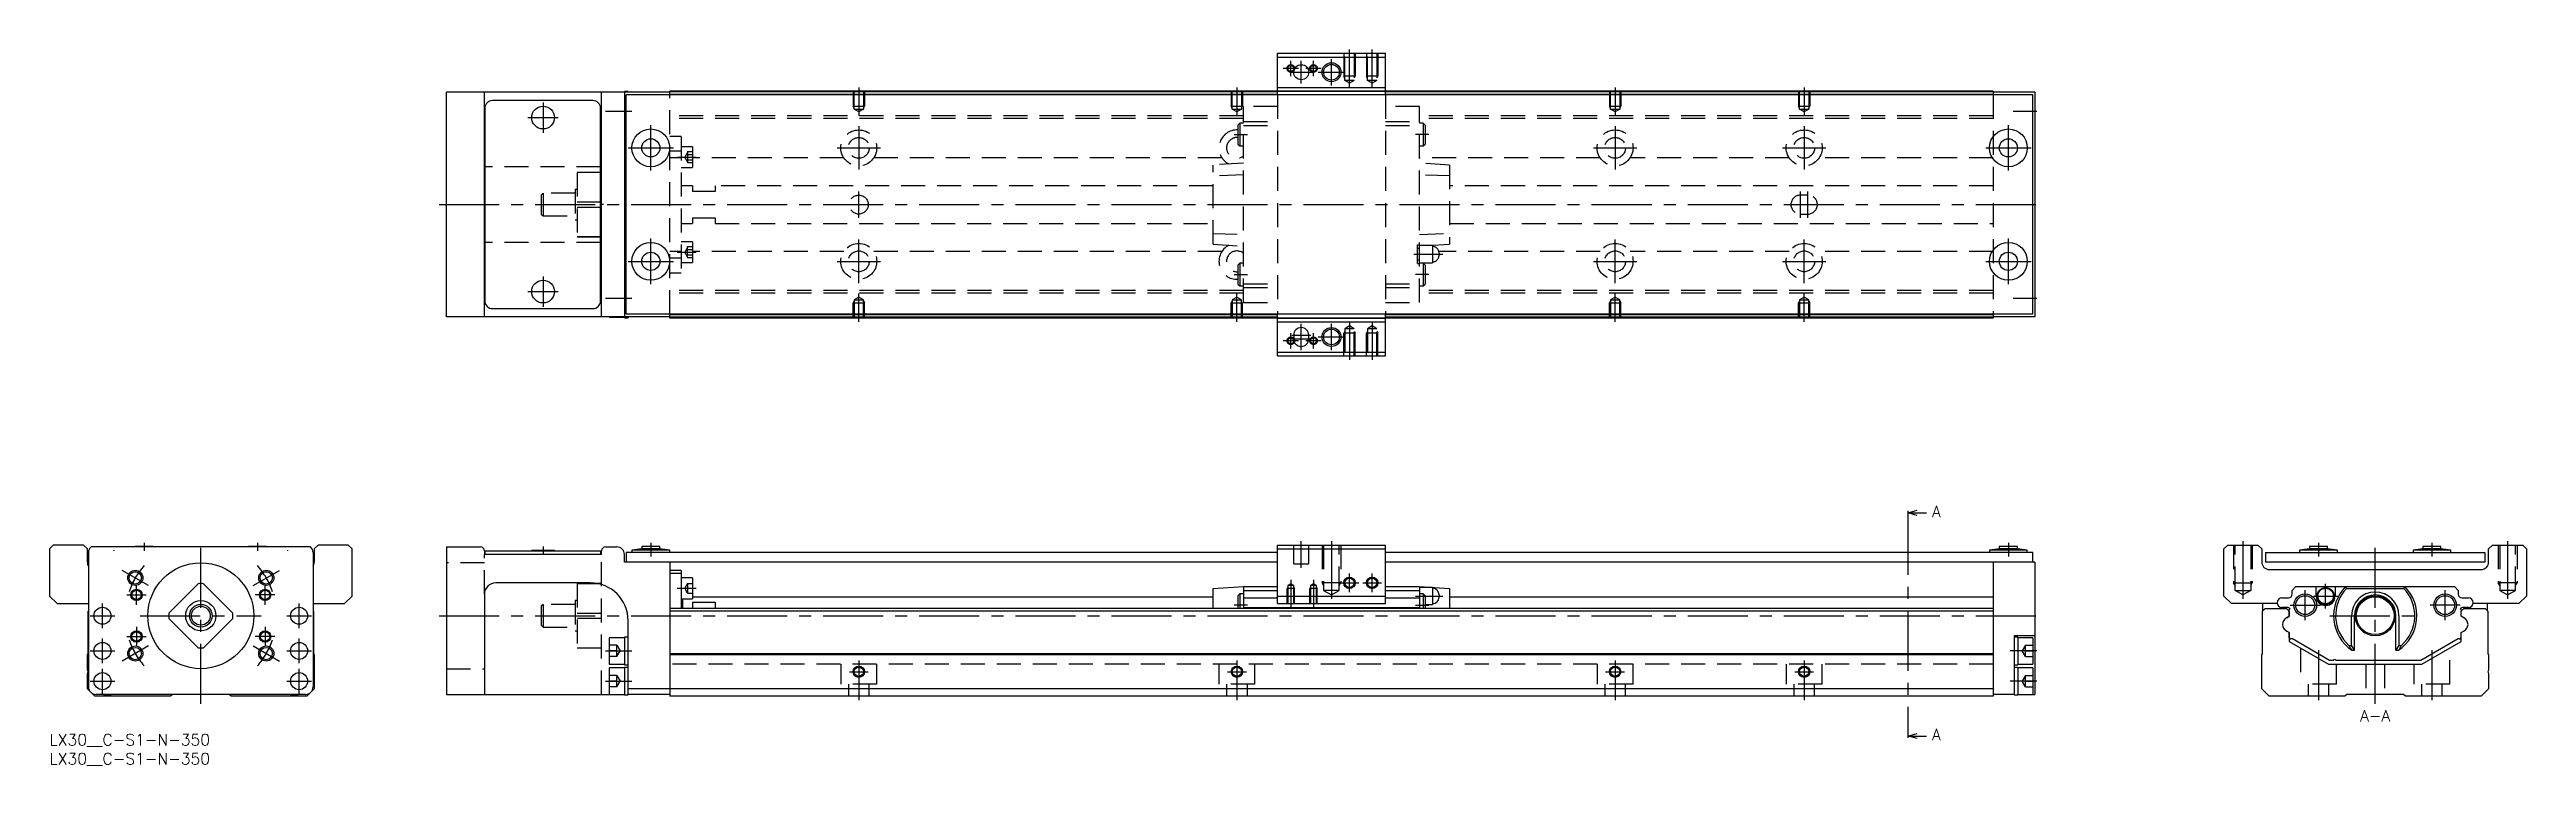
# Model space of a CAD drawing. Extents: x 0 to 655, y -8 to 181.
import ezdxf

# ---------------------------------------------------------------- set-up
doc = ezdxf.new("R2010")
doc.units = 0
doc.header["$LTSCALE"] = 0.5
doc.linetypes.add('CENTER', pattern=[50.8, 31.75, -6.35, 6.35, -6.35])
doc.linetypes.add('DASHED', pattern=[19.05, 12.7, -6.35])
for name, color, linetype in [('MSM_CENTER', 1, 'CENTER'), ('MSM_CONTINUOUS', 7, 'CONTINUOUS'), ('MSM_DASHED', 4, 'DASHED'), ('MSM_NARROW', 5, 'CONTINUOUS'), ('MSM_PART_NUMBER', 7, 'CONTINUOUS')]:
    doc.layers.add(name, color=color, linetype=linetype)
doc.styles.get("Standard").update_dxf_attribs({"font": 'txt.shx', "height": 3, "bigfont": 'bigfont.shx'})

# ---------------------------------------------------------------- blocks, each defined once
blk = doc.blocks.new('*U2')
at = {"layer": 'MSM_PART_NUMBER'}
blk.add_text('LX30__C-S1-N-350', height=3, dxfattribs=at).set_placement((0, -3))
blk = doc.blocks.new('*U3')
at = {"layer": 'MSM_PART_NUMBER'}
blk.add_text('LX30__C-S1-N-350', height=3, dxfattribs=at).set_placement((0, -8))

msp = doc.modelspace()

# ---------------------------------------------------------------- linework, layer by layer
at = {"layer": 'MSM_CENTER'}
for p, q in [((328.25, 174), (328.25, 178)), ((331, 172), (331, 178)), ((334.25, 174), (334.25, 178)), ((339, 171.5), (339, 178.5)), ((343.75, 171.09), (343.75, 181)), ((349.75, 171.09), (349.75, 181)), ((214, 171), (214, 163.49)), ((314, 171), (314, 163.49)), ((330.25, 176), (326.25, 176)), ((328, 175), (334, 175)), ((336.25, 176), (332.25, 176)), ((335.5, 175), (342.5, 175)), ((414, 171), (414, 163.49)), ((464, 171), (464, 163.49)), ((130.5, 167), (130.5, 159)), ((147, 164.7), (154, 164.7)), ((519.25, 164.7), (525.5, 164.7)), ((126.5, 163), (134.5, 163)), ((159, 149), (159, 161)), ((214, 160.75), (214, 149.25)), ((313.25, 158.5), (316.75, 158.5)), ((364.75, 158.5), (361.25, 158.5)), ((414, 160.75), (414, 149.25)), ((464, 160.75), (464, 149.25)), ((518, 149), (518, 161)), ((153, 155), (165, 155)), ((166, 152.55), (171, 152.55)), ((208.25, 155), (219.75, 155)), ((408.25, 155), (419.75, 155)), ((458.25, 155), (469.75, 155)), ((512, 155), (524, 155)), ((103, 140), (527, 140)), ((214, 136.5), (214, 143.5)), ((463, 136.5), (463, 143.5)), ((465, 136.5), (465, 143.5)), ((153, 125), (165, 125)), ((159, 119), (159, 131)), ((166, 127.44), (171, 127.44)), ((208.25, 125), (219.75, 125)), ((214, 119.25), (214, 130.75)), ((360.75, 126.9), (368.45, 126.9)), ((408.25, 125), (419.75, 125)), ((414, 119.25), (414, 130.75)), ((458.25, 125), (469.75, 125)), ((464, 119.25), (464, 130.75)), ((512, 125), (524, 125)), ((518, 119), (518, 131)), ((130.5, 121), (130.5, 113)), ((313.25, 121.5), (316.75, 121.5)), ((364.75, 121.5), (361.25, 121.5)), ((126.5, 117), (134.5, 117)), ((147, 115.3), (154, 115.3)), ((214, 109), (214, 116.51)), ((314, 109), (314, 116.51)), ((414, 109), (414, 116.51)), ((464, 109), (464, 116.51)), ((519.25, 115.3), (525.5, 115.3)), ((328.25, 102), (328.25, 106)), ((328.5, 105.5), (333.5, 105.5)), ((331, 101.5), (331, 108.5)), ((334.25, 102), (334.25, 106)), ((335.5, 105), (342.5, 105)), ((339, 101.5), (339, 108.5)), ((343.75, 108.91), (343.75, 99)), ((349.75, 108.91), (349.75, 99)), ((330.25, 104), (326.25, 104)), ((328.5, 104.5), (333.5, 104.5)), ((336.25, 104), (332.25, 104)), ((491.38, 58), (491.38, 0)), ((17, 48.6), (17, 48.49)), ((25, 50.6), (25, 48.5)), ((40, 8), (40, 51.5)), ((55, 50.6), (55, 48.5)), ((63, 48.49), (63, 48.6)), ((130.5, 49.6), (130.5, 47.49)), ((159, 50.6), (159, 47)), ((331, 44), (331, 51)), ((339, 51), (339, 35.81)), ((518, 50.6), (518, 47)), ((580, 51), (580, 35.81)), ((600, 50.6), (600, 47)), ((615, 8), (615, 51.5)), ((630, 50.6), (630, 47)), ((650, 51), (650, 35.81)), ((26.14, 39.3), (19.22, 43.3)), ((23, 34.22), (23, 39.37)), ((53.86, 39.3), (60.78, 43.3)), ((57, 34.22), (57, 39.37)), ((328.25, 40.76), (328.25, 33.5)), ((334.25, 40.76), (334.25, 33.5)), ((341.25, 40), (346.25, 40)), ((343.75, 37.5), (343.75, 42.5)), ((347.25, 40), (352.25, 40)), ((349.75, 37.5), (349.75, 42.5)), ((601.9, 33.25), (601.9, 39.75)), ((14, 28.05), (14, 34.55)), ((20.42, 36.8), (25.57, 36.8)), ((59.57, 36.8), (54.42, 36.8)), ((66, 28.05), (66, 34.55)), ((166, 38.55), (171, 38.55)), ((316.75, 34.1), (313.25, 34.1)), ((361.25, 36.5), (368.45, 36.5)), ((361.25, 34.1), (364.75, 34.1)), ((592.5, 34.1), (600.5, 34.1)), ((596.5, 30.1), (596.5, 38.1)), ((598.65, 36.5), (605.15, 36.5)), ((637.5, 34.1), (629.5, 34.1)), ((633.5, 30.1), (633.5, 38.1)), ((10.75, 31.3), (17.25, 31.3)), ((23, 28.38), (23, 23.23)), ((24, 31.3), (56, 31.3)), ((57, 28.38), (57, 23.23)), ((62.75, 31.3), (69.25, 31.3)), ((103, 31.3), (527, 31.3)), ((603, 31.3), (627, 31.3)), ((10.75, 22), (17.25, 22)), ((14, 18.75), (14, 25.25)), ((26.14, 23.3), (19.22, 19.3)), ((20.42, 25.8), (25.57, 25.8)), ((53.86, 23.3), (60.78, 19.3)), ((59.57, 25.8), (54.42, 25.8)), ((62.75, 22), (69.25, 22)), ((66, 18.75), (66, 25.25)), ((147, 22), (154, 22)), ((525.5, 22), (518.5, 22)), ((600, 22.18), (600, 9)), ((630, 22.18), (630, 9)), ((10.75, 14), (17.25, 14)), ((14, 10.75), (14, 17.25)), ((62.75, 14), (69.25, 14)), ((66, 10.75), (66, 17.25)), ((147, 14), (154, 14)), ((211.5, 16.5), (216.5, 16.5)), ((214, 19.5), (214, 9)), ((311.5, 16.5), (316.5, 16.5)), ((314, 19.5), (314, 9)), ((411.5, 16.5), (416.5, 16.5)), ((414, 19.5), (414, 9)), ((461.5, 16.5), (466.5, 16.5)), ((464, 19.5), (464, 9)), ((525.5, 14), (518.5, 14))]:
    msp.add_line(p, q, dxfattribs=at)
for start, end in [(138.53845, 161.46155), (18.53845, 41.46155), (198.53845, 221.46155), (318.53845, 341.46155)]:
    msp.add_arc((40, 31.3), 20, start, end, dxfattribs=at)
at = {"layer": 'MSM_CONTINUOUS'}
for p, q in [((324.75, 169), (324.75, 180)), ((324.75, 180), (353.25, 180)), ((324.75, 179), (353.25, 179)), ((353.25, 169), (353.25, 180)), ((324.75, 171), (353.25, 171)), ((105, 110.3), (105, 169.7)), ((164, 169.7), (105, 169.7)), ((115, 110.3), (115, 169.7)), ((115.1, 165.5), (115.1, 114.5)), ((143.7, 167.5), (117.1, 167.5)), ((145.7, 114.5), (145.7, 165.5)), ((146, 110.3), (146, 169.7)), ((148, 169.75), (148, 169.7)), ((152, 169.75), (148, 169.75)), ((153, 169.9), (152, 169.9)), ((152, 169.9), (152, 110.1)), ((152.5, 111), (152.5, 169)), ((152.5, 111), (152.5, 169)), ((524.5, 169), (152.5, 169)), ((153, 169.9), (153, 169.7)), ((164, 169), (164, 170)), ((514, 170), (164, 170)), ((324.75, 169.8), (164, 169.8)), ((324.75, 169.1), (164, 169.1)), ((324.75, 170), (353.25, 170)), ((514, 169.8), (353.25, 169.8)), ((514, 169.1), (353.25, 169.1)), ((514, 170), (514, 169)), ((525, 169.7), (514, 169.7)), ((524.5, 111), (524.5, 169)), ((525, 169.7), (525, 110.3)), ((115, 158.2), (115.1, 158.2)), ((145.7, 158.2), (146, 158.2)), ((115.1, 150), (115, 150)), ((146, 150), (145.7, 150)), ((146, 148.5), (145.7, 148.5)), ((146, 148.47), (145.7, 148.47)), ((145.7, 140.72), (146, 140.72)), ((145.7, 140.72), (146, 140.72)), ((146, 139.28), (145.7, 139.28)), ((146, 139.28), (145.7, 139.28)), ((146, 131.53), (145.7, 131.53)), ((146, 131.5), (145.7, 131.5)), ((115.1, 130), (115, 130)), ((146, 130), (145.7, 130)), ((115.1, 121.8), (115, 121.8)), ((146, 121.8), (145.7, 121.8)), ((117.1, 112.5), (143.7, 112.5)), ((164, 110.3), (105, 110.3)), ((148, 110.3), (148, 110.25)), ((148, 110.25), (152, 110.25)), ((152, 110.1), (153, 110.1)), ((524.5, 111), (152.5, 111)), ((153, 110.3), (153, 110.1)), ((164, 110), (164, 111)), ((324.75, 110.9), (164, 110.9)), ((324.75, 110.2), (164, 110.2)), ((514, 110), (164, 110)), ((324.75, 100), (324.75, 111)), ((324.75, 110), (353.25, 110)), ((324.75, 109), (353.25, 109)), ((329, 105.5), (329, 104.5)), ((333, 104.5), (333, 105.5)), ((353.25, 100), (353.25, 111)), ((514, 110.9), (353.25, 110.9)), ((514, 110.2), (353.25, 110.2)), ((514, 111), (514, 110)), ((525, 110.3), (514, 110.3)), ((324.75, 101), (353.25, 101)), ((324.75, 100), (353.25, 100)), ((491.38, 58.5), (493.87, 59.17)), ((491.38, 59), (491.38, 58)), ((493.87, 57.83), (491.38, 58.5)), ((491.38, 58.5), (496.38, 58.5)), ((1, 50), (0, 49)), ((0, 49), (0, 36.5)), ((9, 50), (1, 50)), ((10, 49), (9, 50)), ((10, 45.5), (10, 49)), ((10.3, 48), (10.3, 12.5)), ((69.02, 49.5), (10.98, 49.5)), ((22.6, 49.6), (22.6, 49.5)), ((27.4, 49.6), (22.6, 49.6)), ((27.4, 49.5), (27.4, 49.6)), ((52.6, 49.6), (52.6, 49.5)), ((57.4, 49.6), (52.6, 49.6)), ((57.4, 49.5), (57.4, 49.6)), ((69.7, 48), (69.7, 12.5)), ((71, 50), (70, 49)), ((70, 49), (70, 45.5)), ((79, 50), (71, 50)), ((80, 49), (79, 50)), ((80, 36.5), (80, 49)), ((105, 49.5), (105, 10.5)), ((105, 49.5), (114, 49.5)), ((115, 48.5), (115, 47.5)), ((146, 47.5), (115, 47.5)), ((115.1, 48.5), (115.1, 47.5)), ((115.1, 48.5), (145.7, 48.5)), ((127.5, 48.6), (133.5, 48.6)), ((127.5, 48.6), (127.5, 48.5)), ((133.5, 48.5), (133.5, 48.6)), ((145.7, 48.5), (145.7, 47.5)), ((146, 47.5), (146, 48.5)), ((147, 49.5), (150, 49.5)), ((152, 45.5), (152, 47.5)), ((152.5, 48), (152.5, 45.5)), ((324.75, 48), (152.5, 48)), ((156.6, 49), (154, 48.6)), ((154, 48.6), (154, 48)), ((164, 48.6), (154, 48.6)), ((156.6, 49.6), (156.6, 49)), ((161.4, 49.6), (156.6, 49.6)), ((161.4, 49), (156.6, 49)), ((161.4, 49), (161.4, 49.6)), ((164, 48.6), (161.4, 49)), ((164, 48), (164, 48.6)), ((324.75, 50), (353.25, 50)), ((324.75, 34.5), (324.75, 50)), ((324.75, 49), (353.25, 49)), ((353.25, 34.5), (353.25, 50)), ((524.5, 48), (353.25, 48)), ((515.6, 49), (513, 48.6)), ((513, 48.6), (513, 48)), ((523, 48.6), (513, 48.6)), ((515.6, 49.6), (515.6, 49)), ((520.4, 49.6), (515.6, 49.6)), ((520.4, 49), (515.6, 49)), ((520.4, 49), (520.4, 49.6)), ((523, 48.6), (520.4, 49)), ((523, 48), (523, 48.6)), ((524.5, 45.5), (524.5, 48)), ((575, 49), (576, 50)), ((575, 36.5), (575, 49)), ((576, 50), (584, 50)), ((584, 50), (585, 49)), ((585, 49), (585, 45.5)), ((586, 48), (644, 48)), ((586, 48), (586, 45.5)), ((597.6, 49), (595, 48.6)), ((605, 48.6), (595, 48.6)), ((595, 48.6), (595, 48)), ((602.4, 49.6), (597.6, 49.6)), ((597.6, 49.6), (597.6, 49)), ((602.4, 49), (597.6, 49)), ((602.4, 49), (602.4, 49.6)), ((605, 48.6), (602.4, 49)), ((605, 48), (605, 48.6)), ((627.6, 49), (625, 48.6)), ((635, 48.6), (625, 48.6)), ((625, 48.6), (625, 48)), ((632.4, 49.6), (627.6, 49.6)), ((627.6, 49.6), (627.6, 49)), ((632.4, 49), (627.6, 49)), ((632.4, 49), (632.4, 49.6)), ((635, 48.6), (632.4, 49)), ((635, 48), (635, 48.6)), ((644, 48), (644, 45.5)), ((645, 49), (646, 50)), ((645, 45.5), (645, 49)), ((646, 50), (654, 50)), ((654, 50), (655, 49)), ((655, 49), (655, 36.5)), ((39.28, 39.77), (31.53, 32.02)), ((48.47, 32.02), (40.72, 39.77)), ((143, 40), (118, 40)), ((324.75, 45.5), (152, 45.5)), ((164, 45.5), (164, 10)), ((167, 43.3), (164, 43.3)), ((167, 42.45), (164, 42.45)), ((167, 43.3), (167, 33.2)), ((170, 41.3), (167, 41.3)), ((170, 41.3), (170, 35.8)), ((525, 45.5), (353.25, 45.5)), ((514, 45.5), (514, 10)), ((525, 45.5), (525, 10.5)), ((644, 45.5), (586, 45.5)), ((587, 43.5), (643, 43.5)), ((0, 36.5), (2, 34.5)), ((2, 34.5), (10.3, 34.5)), ((69.7, 34.5), (78, 34.5)), ((78, 34.5), (80, 36.5)), ((115, 37), (115, 10.5)), ((514, 33.2), (164, 33.2)), ((167, 35.8), (170, 35.8)), ((167.5, 33.2), (167.5, 35.8)), ((170, 36.3), (307.75, 36.3)), ((170, 34.87), (176, 34.87)), ((170, 34.87), (170, 33.2)), ((176, 34.87), (176, 33.2)), ((307.75, 38.5), (315.75, 39)), ((307.75, 33.2), (307.75, 38.5)), ((314.75, 37.1), (314.25, 36.6)), ((314.25, 36.6), (314.25, 33.2)), ((315.75, 37.1), (314.75, 37.1)), ((314.75, 37.1), (314.75, 33.2)), ((315.75, 39), (324.75, 39)), ((315.75, 39), (315.75, 33.2)), ((315.75, 38), (324.75, 38)), ((315.75, 36), (324.75, 36)), ((315.75, 33.5), (362.25, 33.5)), ((324.75, 36.5), (353.25, 36.5)), ((324.75, 34.5), (353.25, 34.5)), ((353.25, 39), (362.25, 39)), ((353.25, 38), (362.25, 38)), ((353.25, 36), (362.25, 36)), ((362.25, 39), (370.25, 38.5)), ((362.25, 39), (362.25, 33.2)), ((365.7, 38.75), (362.25, 38.75)), ((363.25, 37.1), (362.25, 37.1)), ((363.75, 36.6), (363.25, 37.1)), ((363.25, 37.1), (363.25, 33.2)), ((363.75, 36.6), (363.75, 33.2)), ((363.75, 34.25), (365.7, 34.25)), ((365.7, 38.75), (365.7, 34.25)), ((367.45, 36.8), (367.45, 36.2)), ((370.25, 38.5), (370.25, 33.2)), ((370.25, 36.3), (514, 36.3)), ((577, 34.5), (575, 36.5)), ((589.13, 34.5), (577, 34.5)), ((585.2, 32.5), (585.9, 33.2)), ((585.3, 32.6), (585.3, 34.5)), ((585.9, 33.2), (591.55, 33.2)), ((590.35, 36), (592.05, 36)), ((591.75, 33.5), (590.35, 33.5)), ((591.55, 33.2), (592.25, 32.5)), ((593.05, 38), (594.05, 39)), ((593.05, 37), (593.05, 38)), ((594.05, 39), (635.95, 39)), ((599.4, 36.5), (599.4, 39)), ((604.4, 39), (604.4, 36.5)), ((607.14, 39), (607.4, 38.5)), ((607.4, 38.5), (622.6, 38.5)), ((622.6, 38.5), (622.86, 39)), ((635.95, 39), (636.95, 38)), ((636.95, 38), (636.95, 37)), ((637.75, 32.5), (638.45, 33.2)), ((637.95, 36), (639.65, 36)), ((639.65, 33.5), (638.25, 33.5)), ((638.45, 33.2), (644.1, 33.2)), ((653, 34.5), (640.87, 34.5)), ((644.1, 33.2), (644.8, 32.5)), ((644.7, 32.6), (644.7, 34.5)), ((655, 36.5), (653, 34.5)), ((10.2, 32.5), (10.3, 32.6)), ((10.2, 21.2), (10.2, 32.5)), ((31.53, 30.58), (39.28, 22.83)), ((40.72, 22.83), (48.47, 30.58)), ((69.7, 32.6), (69.8, 32.5)), ((69.8, 32.5), (69.8, 21.2)), ((153, 10.35), (153, 30)), ((514, 32.5), (164, 32.5)), ((585.2, 21.2), (585.2, 32.5)), ((592.25, 31.15), (591.5, 30.72)), ((592.25, 26.85), (591.5, 27.28)), ((591.6, 30.78), (592.25, 31.15)), ((591.6, 27.22), (592.25, 26.85)), ((592.2, 32.55), (592.2, 32.7)), ((592.25, 32.5), (592.2, 32.55)), ((592.25, 31.15), (592.25, 32.5)), ((592.25, 32.5), (592.25, 31.15)), ((592.25, 25.45), (592.25, 26.85)), ((592.25, 26.85), (592.25, 24.5)), ((608.74, 23.45), (608.74, 31.3)), ((609.5, 22.2), (609.5, 31.3)), ((620.5, 22.2), (620.5, 31.3)), ((621.26, 31.3), (621.26, 23.45)), ((637.75, 31.15), (637.75, 32.5)), ((638.4, 30.78), (637.75, 31.15)), ((637.75, 26.85), (638.5, 27.28)), ((637.75, 24.5), (637.75, 26.85)), ((637.8, 32.7), (637.8, 32.55)), ((638.4, 30.78), (638.49, 30.73)), ((644.8, 32.5), (644.8, 21.2)), ((10, 21), (10.2, 21.2)), ((10, 16.9), (10, 21)), ((69.8, 21.2), (70, 21)), ((70, 21), (70, 12)), ((152, 25.5), (148, 25.5)), ((148, 25.5), (148, 18.5)), ((153, 25.65), (152, 25.65)), ((152, 25.65), (152, 18.35)), ((514, 21.2), (164, 21.2)), ((514, 21), (164, 21)), ((525, 26), (519.5, 26)), ((519.5, 26), (519.5, 10.35)), ((520.5, 25.65), (519.5, 25.65)), ((520.5, 25.65), (520.5, 18.35)), ((524.5, 25.5), (520.5, 25.5)), ((524.5, 25.5), (524.5, 18.5)), ((585, 21), (585.2, 21.2)), ((585, 12), (585, 21)), ((592.25, 24.5), (602.64, 18.5)), ((593.1, 25.16), (592.7, 25.16)), ((602.91, 19.5), (593.1, 25.16)), ((608.07, 23.45), (608.74, 23.45)), ((609.5, 22.2), (608.74, 23.45)), ((608.82, 22.2), (609.5, 22.2)), ((621.26, 23.45), (620.5, 22.2)), ((620.5, 22.2), (621.18, 22.2)), ((621.26, 23.45), (621.93, 23.45)), ((636.9, 25.16), (627.09, 19.5)), ((627.36, 18.5), (637.75, 24.5)), ((637.3, 25.16), (636.9, 25.16)), ((644.8, 21.2), (645, 21)), ((645, 21), (645, 16.9)), ((10, 12), (10, 16.1)), ((148, 18.5), (152, 18.5)), ((152, 17.5), (148, 17.5)), ((148, 17.5), (148, 10.5)), ((152, 18.35), (153, 18.35)), ((153, 17.65), (152, 17.65)), ((152, 17.65), (152, 10.35)), ((519.5, 18.35), (520.5, 18.35)), ((520.5, 17.65), (519.5, 17.65)), ((520.5, 18.5), (524.5, 18.5)), ((520.5, 17.65), (520.5, 10.35)), ((524.5, 17.5), (520.5, 17.5)), ((524.5, 17.5), (524.5, 10.5)), ((602.64, 18.5), (627.36, 18.5)), ((603.85, 19.5), (602.91, 19.5)), ((627.09, 19.5), (604.65, 19.5)), ((645, 16.1), (645, 12)), ((10.7, 11.3), (10, 12)), ((12, 10), (11.1, 10.9)), ((32, 10), (12, 10)), ((67.7, 10.5), (12.3, 10.5)), ((32.5, 10.5), (32, 10)), ((48, 10), (47.5, 10.5)), ((68, 10), (48, 10)), ((68.9, 10.9), (68, 10)), ((70, 12), (69.3, 11.3)), ((105, 10.5), (152, 10.5)), ((152, 10.35), (153, 10.35)), ((514, 12), (153, 12)), ((164, 10.5), (153, 10.5)), ((514, 10), (164, 10)), ((519.5, 10.5), (514, 10.5)), ((519.5, 10.35), (520.5, 10.35)), ((520.5, 10.5), (525, 10.5)), ((587, 10), (585, 12)), ((607, 10), (587, 10)), ((607.5, 10.5), (607, 10)), ((622.5, 10.5), (607.5, 10.5)), ((623, 10), (622.5, 10.5)), ((643, 10), (623, 10)), ((645, 12), (643, 10)), ((491.38, -0.5), (493.87, 0.17)), ((491.38, 0), (491.38, -1)), ((493.87, -1.17), (491.38, -0.5)), ((491.38, -0.5), (496.38, -0.5))]:
    msp.add_line(p, q, dxfattribs=at)
for centre, radius in [((331, 175), 2), ((339, 175), 2.07), ((130.5, 163), 3), ((159, 155), 5), ((159, 155), 2.4), ((518, 155), 5), ((518, 155), 2.4), ((159, 125), 5), ((159, 125), 2.4), ((518, 125), 5), ((518, 125), 2.4), ((130.5, 117), 3), ((339, 105), 2.07), ((22.68, 41.3), 1.62), ((40, 31.3), 14), ((57.32, 41.3), 1.62), ((343.75, 40), 1.23), ((349.75, 40), 1.23), ((14, 31.3), 2.25), ((23, 36.8), 1.23), ((40, 31.3), 4), ((40, 31.3), 3), ((40, 31.3), 2.5), ((57, 36.8), 1.23), ((66, 31.3), 2.25), ((596.5, 34.1), 3), ((596.5, 34.1), 2.5), ((601.9, 36.5), 2.25), ((601.9, 36.5), 2.05), ((615, 31.3), 5.3), ((615, 31.3), 5), ((633.5, 34.1), 3), ((633.5, 34.1), 2.5), ((23, 25.8), 1.23), ((57, 25.8), 1.23), ((14, 22), 2.25), ((22.68, 21.3), 1.62), ((57.32, 21.3), 1.62), ((66, 22), 2.25), ((14, 14), 2.25), ((66, 14), 2.25), ((214, 16.5), 1.23), ((314, 16.5), 1.23), ((414, 16.5), 1.23), ((464, 16.5), 1.23)]:
    msp.add_circle(centre, radius, dxfattribs=at)
for centre, radius, start, end in [((117.1, 165.5), 2, 90, 180), ((143.7, 165.5), 2, 0, 90), ((117.1, 114.5), 2, 180, 270), ((143.7, 114.5), 2, 270, 0), ((331, 105.5), 2, 0, 180), ((331, 104.5), 2, 180, 0), ((12.3, 48), 2, 131.40962, 180), ((67.7, 48), 2, 0, 48.59038), ((114, 48.5), 1, 0, 90), ((147, 48.5), 1, 90, 180), ((150, 47.5), 2, 0, 90), ((12, 45.5), 2, 180, 211.78833), ((40, 31.3), 8.5, 85.11917, 94.88083), ((68, 45.5), 2, 328.21167, 0), ((118, 37), 3, 90, 180), ((143, 30), 10, 0, 90), ((587, 45.5), 2, 180, 270), ((643, 45.5), 2, 270, 0), ((365.7, 36.8), 1.75, 0, 90), ((365.7, 36.2), 1.75, 270, 0), ((590.35, 34.75), 1.25, 90, 270), ((591.75, 32.5), 1, 41.23398, 90), ((592.05, 37), 1, 270, 0), ((592.7, 32.7), 0.5, 113.32535, 180), ((601.9, 36.5), 2.5, 180, 0), ((615, 31.3), 11, 135.573, 235.81959), ((615, 31.3), 10.47, 136.57129, 228.55525), ((615, 31.3), 6.26, 0, 180), ((615, 31.3), 5.5, 0, 180), ((615, 31.3), 11, 304.18041, 44.427), ((615, 31.3), 10.47, 311.44475, 43.42871), ((637.95, 37), 1, 180, 270), ((638.25, 32.5), 1, 90, 138.76602), ((637.3, 32.7), 0.5, 0, 66.67465), ((639.65, 34.75), 1.25, 270, 90), ((40, 31.3), 8.5, 175.11917, 184.88083), ((40, 31.3), 8.5, 355.11917, 4.88083), ((592.65, 28.85), 2.2, 121.45533, 176.01903), ((592.65, 29.15), 2.2, 183.98097, 238.54467), ((592.65, 29.15), 2.2, 183.98097, 241.45517), ((592.65, 28.85), 2.2, 121.38869, 134.53306), ((637.35, 28.85), 2.2, 3.98097, 61.45517), ((637.35, 29.15), 2.2, 301.45533, 356.01903), ((40, 31.3), 8.5, 265.11917, 274.88083), ((592.7, 25.66), 0.5, 205.84193, 270), ((604.25, 19.2), 0.5, 36.8699, 143.1301), ((616, 27.35), 8.83, 206.14749, 215.62533), ((614, 27.35), 8.84, 324.37545, 333.85173), ((637.3, 25.66), 0.5, 270, 334.15807), ((9.7, 16.5), 0.5, 306.8699, 53.1301), ((645.3, 16.5), 0.5, 126.8699, 233.1301), ((12.3, 12.5), 2, 180, 270), ((15.3, 14), 3.65, 253.51703, 286.48297), ((64.7, 14), 3.65, 253.51703, 286.48297), ((67.7, 12.5), 2, 270, 0)]:
    msp.add_arc(centre, radius, start, end, dxfattribs=at)
at = {"layer": 'MSM_DASHED'}
for p, q in [((342.25, 180), (342.25, 174)), ((342.52, 172.8), (342.52, 180)), ((344.98, 180), (344.98, 172.8)), ((345.25, 180), (345.25, 174)), ((348.25, 180), (348.25, 174)), ((348.52, 172.8), (348.52, 180)), ((350.98, 180), (350.98, 172.8)), ((351.25, 180), (351.25, 174)), ((345.25, 174), (342.25, 174)), ((342.52, 173.53), (342.25, 174)), ((344.98, 172.8), (342.52, 172.8)), ((343.75, 172.09), (342.52, 172.8)), ((344.98, 172.8), (343.75, 172.09)), ((344.98, 173.53), (345.25, 174)), ((351.25, 174), (348.25, 174)), ((348.52, 173.53), (348.25, 174)), ((350.98, 172.8), (348.52, 172.8)), ((349.75, 172.09), (348.52, 172.8)), ((350.98, 172.8), (349.75, 172.09)), ((350.98, 173.53), (351.25, 174)), ((164, 111), (164, 169)), ((212.5, 170), (212.5, 166)), ((212.77, 165.53), (212.5, 166)), ((212.5, 166), (215.5, 166)), ((212.77, 165.2), (212.77, 170)), ((212.77, 165.2), (215.23, 165.2)), ((214, 164.49), (212.77, 165.2)), ((215.23, 165.2), (214, 164.49)), ((215.23, 170), (215.23, 165.2)), ((215.23, 165.53), (215.5, 166)), ((215.5, 170), (215.5, 166)), ((312.5, 170), (312.5, 166)), ((312.77, 165.53), (312.5, 166)), ((312.5, 166), (315.5, 166)), ((312.77, 165.2), (312.77, 170)), ((312.77, 165.2), (315.23, 165.2)), ((314, 164.49), (312.77, 165.2)), ((315.23, 165.2), (314, 164.49)), ((315.23, 170), (315.23, 165.2)), ((315.23, 165.53), (315.25, 165.57)), ((315.44, 165.9), (315.5, 166)), ((315.5, 170), (315.5, 166)), ((324.75, 165.9), (315.75, 165.9)), ((315.75, 114.1), (315.75, 165.9)), ((324.75, 169), (324.75, 111)), ((353.25, 169), (353.25, 111)), ((362.25, 165.9), (353.25, 165.9)), ((362.25, 114.1), (362.25, 165.9)), ((412.5, 170), (412.5, 166)), ((412.77, 165.53), (412.5, 166)), ((412.5, 166), (415.5, 166)), ((412.77, 165.2), (412.77, 170)), ((412.77, 165.2), (415.23, 165.2)), ((414, 164.49), (412.77, 165.2)), ((415.23, 165.2), (414, 164.49)), ((415.23, 170), (415.23, 165.2)), ((415.23, 165.53), (415.5, 166)), ((415.5, 170), (415.5, 166)), ((462.5, 170), (462.5, 166)), ((462.77, 165.53), (462.5, 166)), ((462.5, 166), (465.5, 166)), ((462.77, 165.2), (462.77, 170)), ((462.77, 165.2), (465.23, 165.2)), ((464, 164.49), (462.77, 165.2)), ((465.23, 165.2), (464, 164.49)), ((465.23, 170), (465.23, 165.2)), ((465.23, 165.53), (465.5, 166)), ((465.5, 170), (465.5, 166)), ((514, 169), (514, 111)), ((315.75, 163.45), (164, 163.45)), ((315.75, 162.75), (164, 162.75)), ((167, 158), (164, 158)), ((167, 158), (167, 122)), ((314.75, 161.5), (314.25, 161)), ((314.25, 161), (314.25, 156)), ((314.75, 161.5), (314.75, 155.5)), ((315.75, 161.5), (314.75, 161.5)), ((315.75, 161.95), (324.75, 161.95)), ((315.75, 160.95), (324.75, 160.95)), ((353.25, 161.95), (362.25, 161.95)), ((353.25, 160.95), (362.25, 160.95)), ((514, 163.45), (362.25, 163.45)), ((514, 162.75), (362.25, 162.75)), ((363.25, 161.5), (362.25, 161.5)), ((363.25, 161.5), (363.25, 155.5)), ((363.75, 161), (363.25, 161.5)), ((363.75, 161), (363.75, 156)), ((167, 154.13), (164, 154.13)), ((167, 152.38), (164, 152.38)), ((170, 155.3), (167, 155.3)), ((168.7, 153.8), (167.98, 152.55)), ((168.7, 151.3), (167.98, 152.55)), ((168.7, 154), (170, 154)), ((168.7, 154), (168.7, 151.11)), ((168.7, 153.28), (170, 153.28)), ((168.7, 151.83), (170, 151.83)), ((168.7, 151.11), (170, 151.11)), ((170, 155.3), (170, 149.8)), ((210.05, 152.36), (170, 152.36)), ((310.05, 152.36), (217.95, 152.36)), ((315.75, 151), (307.75, 150.47)), ((314.25, 156), (314.75, 155.5)), ((314.75, 155.5), (315.75, 155.5)), ((362.25, 155.5), (363.25, 155.5)), ((410.05, 152.36), (362.25, 152.36)), ((370.25, 150.47), (362.25, 151)), ((363.25, 155.5), (363.75, 156)), ((460.05, 152.36), (417.95, 152.36)), ((514, 152.36), (467.95, 152.36)), ((145.7, 150), (115.1, 150)), ((139.5, 148.5), (139.5, 131.5)), ((145.7, 148.5), (139.5, 148.5)), ((145.7, 148.47), (139.5, 148.47)), ((167, 149.8), (170, 149.8)), ((170, 145), (167, 145)), ((170, 145), (170, 143.5)), ((176, 145), (176, 143.5)), ((307.75, 145), (176, 145)), ((307.75, 129.53), (307.75, 150.47)), ((315.75, 147.86), (307.75, 147.6)), ((370.25, 147.6), (362.25, 147.86)), ((370.25, 150.47), (370.25, 129.53)), ((514, 145), (370.25, 145)), ((130.5, 143), (130, 142.5)), ((130, 142.5), (130, 137.5)), ((130.5, 143), (130.5, 137)), ((139, 143), (130.5, 143)), ((139, 144), (139, 136)), ((139.5, 144), (139, 144)), ((139.5, 140.72), (145.7, 140.72)), ((145.7, 139.28), (139.5, 139.28)), ((146.5, 140), (146, 140)), ((176, 143.5), (170, 143.5)), ((465, 142.5), (463, 142.5)), ((130, 137.5), (130.5, 137)), ((130.5, 137), (139, 137)), ((139, 136), (139.5, 136)), ((139.5, 131.53), (145.7, 131.53)), ((139.5, 131.5), (145.7, 131.5)), ((167, 135), (170, 135)), ((170, 136.5), (176, 136.5)), ((170, 136.5), (170, 135)), ((176, 136.5), (176, 135)), ((176, 135), (307.75, 135)), ((307.75, 132.4), (315.75, 132.14)), ((362.25, 132.14), (370.25, 132.4)), ((370.25, 135), (514, 135)), ((463, 137.5), (465, 137.5)), ((145.7, 130), (115.1, 130)), ((167, 127.62), (164, 127.62)), ((167, 125.87), (164, 125.87)), ((170, 130.19), (167, 130.19)), ((167, 124.69), (170, 124.69)), ((168.7, 128.69), (167.98, 127.44)), ((168.7, 126.19), (167.98, 127.44)), ((168.7, 128.89), (170, 128.89)), ((168.7, 126), (168.7, 128.89)), ((168.7, 128.17), (170, 128.17)), ((168.7, 126.72), (170, 126.72)), ((168.7, 126), (170, 126)), ((170, 130.19), (170, 124.69)), ((210.05, 127.64), (170, 127.64)), ((310.05, 127.64), (217.95, 127.64)), ((307.75, 129.53), (315.75, 129)), ((314.75, 124.5), (314.25, 124)), ((314.75, 124.5), (314.75, 118.5)), ((315.75, 124.5), (314.75, 124.5)), ((361.75, 129.4), (362.25, 129.4)), ((361.75, 124.4), (361.75, 129.4)), ((362.25, 128.4), (361.75, 128.4)), ((361.75, 125.4), (362.25, 125.4)), ((365.7, 129.15), (362.25, 129.15)), ((362.25, 124.65), (365.7, 124.65)), ((363.25, 124.5), (362.25, 124.5)), ((363.75, 124), (363.25, 124.5)), ((363.25, 124.5), (363.25, 118.5)), ((364.51, 129.15), (370.25, 129.53)), ((365.7, 129.15), (365.7, 124.65)), ((410.05, 127.64), (367.39, 127.64)), ((367.45, 127.2), (367.45, 126.6)), ((460.05, 127.64), (417.95, 127.64)), ((514, 127.64), (467.95, 127.64)), ((164, 122), (167, 122)), ((314.25, 124), (314.25, 119)), ((314.25, 119), (314.75, 118.5)), ((314.75, 118.5), (315.75, 118.5)), ((315.75, 119.05), (324.75, 119.05)), ((315.75, 118.05), (324.75, 118.05)), ((353.25, 119.05), (362.25, 119.05)), ((353.25, 118.05), (362.25, 118.05)), ((361.75, 124.4), (362.25, 124.4)), ((362.25, 118.5), (363.25, 118.5)), ((363.25, 118.5), (363.75, 119)), ((363.75, 124), (363.75, 119)), ((315.75, 117.25), (164, 117.25)), ((315.75, 116.55), (164, 116.55)), ((212.77, 114.47), (212.5, 114)), ((212.5, 110), (212.5, 114)), ((212.5, 114), (215.5, 114)), ((214, 115.51), (212.77, 114.8)), ((212.77, 114.8), (212.77, 110)), ((212.77, 114.8), (215.23, 114.8)), ((215.23, 114.8), (214, 115.51)), ((215.23, 110), (215.23, 114.8)), ((215.23, 114.47), (215.5, 114)), ((215.5, 110), (215.5, 114)), ((312.77, 114.47), (312.5, 114)), ((312.5, 110), (312.5, 114)), ((312.5, 114), (315.5, 114)), ((314, 115.51), (312.77, 114.8)), ((312.77, 114.8), (312.77, 110)), ((312.77, 114.8), (315.23, 114.8)), ((315.23, 114.8), (314, 115.51)), ((315.23, 110), (315.23, 114.8)), ((315.23, 114.47), (315.25, 114.43)), ((315.44, 114.1), (315.5, 114)), ((315.5, 110), (315.5, 114)), ((315.75, 114.1), (324.75, 114.1)), ((353.25, 114.1), (362.25, 114.1)), ((514, 117.25), (362.25, 117.25)), ((514, 116.55), (362.25, 116.55)), ((412.77, 114.47), (412.5, 114)), ((412.5, 110), (412.5, 114)), ((412.5, 114), (415.5, 114)), ((414, 115.51), (412.77, 114.8)), ((412.77, 114.8), (412.77, 110)), ((412.77, 114.8), (415.23, 114.8)), ((415.23, 114.8), (414, 115.51)), ((415.23, 110), (415.23, 114.8)), ((415.23, 114.47), (415.5, 114)), ((415.5, 110), (415.5, 114)), ((462.77, 114.47), (462.5, 114)), ((462.5, 110), (462.5, 114)), ((462.5, 114), (465.5, 114)), ((464, 115.51), (462.77, 114.8)), ((462.77, 114.8), (462.77, 110)), ((462.77, 114.8), (465.23, 114.8)), ((465.23, 114.8), (464, 115.51)), ((465.23, 110), (465.23, 114.8)), ((465.23, 114.47), (465.5, 114)), ((465.5, 110), (465.5, 114)), ((342.52, 106.47), (342.25, 106)), ((345.25, 106), (342.25, 106)), ((342.25, 100), (342.25, 106)), ((343.75, 107.91), (342.52, 107.2)), ((342.52, 107.2), (342.52, 100)), ((344.98, 107.2), (342.52, 107.2)), ((344.98, 107.2), (343.75, 107.91)), ((344.98, 100), (344.98, 107.2)), ((344.98, 106.47), (345.25, 106)), ((345.25, 100), (345.25, 106)), ((348.52, 106.47), (348.25, 106)), ((351.25, 106), (348.25, 106)), ((348.25, 100), (348.25, 106)), ((349.75, 107.91), (348.52, 107.2)), ((348.52, 107.2), (348.52, 100)), ((350.98, 107.2), (348.52, 107.2)), ((350.98, 107.2), (349.75, 107.91)), ((350.98, 100), (350.98, 107.2)), ((350.98, 106.47), (351.25, 106)), ((351.25, 100), (351.25, 106)), ((115, 37), (115, 47.5)), ((146, 10.5), (146, 47.5)), ((329, 45), (329, 50)), ((333, 45), (333, 50)), ((336.5, 50), (336.5, 40)), ((336.93, 50), (336.93, 38)), ((341.07, 38), (341.07, 50)), ((341.5, 50), (341.5, 40)), ((577.5, 50), (577.5, 40)), ((577.93, 38), (577.93, 50)), ((582.07, 50), (582.07, 38)), ((582.5, 50), (582.5, 40)), ((647.5, 50), (647.5, 40)), ((647.93, 50), (647.93, 38)), ((652.07, 38), (652.07, 50)), ((652.5, 50), (652.5, 40)), ((115, 45.3), (105, 45.3)), ((139.5, 39.8), (139.5, 22.8)), ((146, 39.8), (139.5, 39.8)), ((146, 39.77), (139.5, 39.77)), ((168.7, 39.8), (167.98, 38.55)), ((168.7, 39.8), (170, 39.8)), ((168.7, 39.8), (168.7, 37.3)), ((328.25, 39.76), (327.47, 39.31)), ((329.03, 39.31), (327.47, 39.31)), ((327.47, 39.31), (327.47, 34.5)), ((329.03, 39.31), (328.25, 39.76)), ((329, 45), (333, 45)), ((329.03, 34.5), (329.03, 39.31)), ((334.25, 39.76), (333.47, 39.31)), ((335.03, 39.31), (333.47, 39.31)), ((333.47, 39.31), (333.47, 34.5)), ((335.03, 39.31), (334.25, 39.76)), ((335.03, 34.5), (335.03, 39.31)), ((341.5, 40), (336.5, 40)), ((336.93, 39.25), (336.5, 40)), ((341.07, 39.25), (341.5, 40)), ((577.5, 40), (582.5, 40)), ((577.93, 39.25), (577.5, 40)), ((582.07, 39.25), (582.5, 40)), ((652.5, 40), (647.5, 40)), ((647.93, 39.25), (647.5, 40)), ((652.07, 39.25), (652.5, 40)), ((130.5, 34.3), (130, 33.8)), ((130, 33.8), (130, 28.8)), ((130.5, 34.3), (130.5, 28.3)), ((139, 34.3), (130.5, 34.3)), ((139, 35.3), (139, 27.3)), ((139.5, 35.3), (139, 35.3)), ((168.7, 37.3), (167.98, 38.55)), ((168.7, 38.55), (170, 38.55)), ((168.7, 37.3), (170, 37.3)), ((327.47, 38.87), (327.25, 38.5)), ((329.25, 38.5), (327.25, 38.5)), ((327.25, 34.5), (327.25, 38.5)), ((329.03, 38.87), (329.25, 38.5)), ((329.25, 34.5), (329.25, 38.5)), ((333.47, 38.87), (333.25, 38.5)), ((335.25, 38.5), (333.25, 38.5)), ((333.25, 34.5), (333.25, 38.5)), ((335.03, 38.87), (335.25, 38.5)), ((335.25, 34.5), (335.25, 38.5)), ((341.07, 38), (336.93, 38)), ((336.93, 38), (339, 36.81)), ((339, 36.81), (341.07, 38)), ((580, 36.81), (577.93, 38)), ((577.93, 38), (582.07, 38)), ((582.07, 38), (580, 36.81)), ((647.93, 38), (650, 36.81)), ((652.07, 38), (647.93, 38)), ((650, 36.81), (652.07, 38)), ((130, 28.8), (130.5, 28.3)), ((130.5, 28.3), (139, 28.3)), ((139, 27.3), (139.5, 27.3)), ((139.5, 32.02), (146, 32.02)), ((146, 30.58), (139.5, 30.58)), ((139.5, 22.83), (146, 22.83)), ((139.5, 22.8), (146, 22.8)), ((150, 23.5), (148, 23.5)), ((150, 22), (148, 22)), ((150, 20.5), (148, 20.5)), ((150, 20.5), (150, 23.5)), ((150, 23.5), (150.87, 22)), ((150, 20.5), (150.87, 22)), ((522.5, 23.5), (521.63, 22)), ((522.5, 20.5), (521.63, 22)), ((522.5, 20.5), (522.5, 23.5)), ((522.5, 23.5), (524.5, 23.5)), ((522.5, 22), (524.5, 22)), ((522.5, 20.5), (524.5, 20.5)), ((595.25, 22.77), (595.25, 13.2)), ((634.75, 13.2), (634.75, 22.77)), ((105, 17.3), (115, 17.3)), ((150, 15.5), (148, 15.5)), ((150, 14), (148, 14)), ((150, 12.5), (150, 15.5)), ((150, 15.5), (150.87, 14)), ((150, 12.5), (150.87, 14)), ((514, 18.5), (164, 18.5)), ((209.25, 18.5), (209.25, 13.2)), ((218.75, 13.2), (209.25, 13.2)), ((211.25, 13.2), (211.25, 10)), ((216.75, 10), (216.75, 13.2)), ((218.75, 13.2), (218.75, 18.5)), ((309.25, 18.5), (309.25, 13.2)), ((318.75, 13.2), (309.25, 13.2)), ((311.25, 13.2), (311.25, 10)), ((316.75, 10), (316.75, 13.2)), ((318.75, 13.2), (318.75, 18.5)), ((409.25, 18.5), (409.25, 13.2)), ((418.75, 13.2), (409.25, 13.2)), ((411.25, 13.2), (411.25, 10)), ((416.75, 10), (416.75, 13.2)), ((418.75, 13.2), (418.75, 18.5)), ((459.25, 18.5), (459.25, 13.2)), ((468.75, 13.2), (459.25, 13.2)), ((461.25, 13.2), (461.25, 10)), ((466.75, 10), (466.75, 13.2)), ((468.75, 13.2), (468.75, 18.5)), ((522.5, 15.5), (521.63, 14)), ((522.5, 12.5), (521.63, 14)), ((522.5, 12.5), (522.5, 15.5)), ((522.5, 15.5), (524.5, 15.5)), ((522.5, 14), (524.5, 14)), ((604.75, 13.2), (595.25, 13.2)), ((597.25, 13.2), (597.25, 10)), ((602.75, 10), (602.75, 13.2)), ((604.75, 13.2), (604.75, 18.5)), ((612.5, 18.5), (612.5, 10.5)), ((617.5, 18.5), (617.5, 10.5)), ((625.25, 18.5), (625.25, 13.2)), ((634.75, 13.2), (625.25, 13.2)), ((627.25, 13.2), (627.25, 10)), ((632.75, 10), (632.75, 13.2)), ((150, 12.5), (148, 12.5)), ((522.5, 12.5), (524.5, 12.5))]:
    msp.add_line(p, q, dxfattribs=at)
for centre, radius in [((328.25, 176), 1), ((334.25, 176), 1), ((328.25, 176), 0.784), ((334.25, 176), 0.784), ((214, 155), 4.75), ((214, 155), 2.75), ((414, 155), 4.75), ((414, 155), 2.75), ((464, 155), 4.75), ((464, 155), 2.75), ((214, 140), 2.5), ((214, 125), 4.75), ((214, 125), 2.75), ((414, 125), 4.75), ((414, 125), 2.75), ((464, 125), 4.75), ((464, 125), 2.75), ((328.25, 104), 1), ((334.25, 104), 1), ((328.25, 104), 0.784), ((334.25, 104), 0.784)]:
    msp.add_circle(centre, radius, dxfattribs=at)
for centre, radius, start, end in [((314, 155), 4.75, 86.98304, 243.64511), ((314, 155), 2.75, 84.78409, 309.5212), ((463, 140), 2.5, 90, 270), ((465, 140), 2.5, 270, 90), ((314, 125), 4.75, 116.35489, 273.01696), ((314, 125), 2.75, 50.4788, 275.21591), ((365.7, 127.2), 1.75, 0, 90), ((365.7, 126.6), 1.75, 270, 0)]:
    msp.add_arc(centre, radius, start, end, dxfattribs=at)
at = {"layer": 'MSM_NARROW'}
for centre, radius in [((339, 175), 2.5), ((339, 105), 2.5), ((22.68, 41.3), 2), ((57.32, 41.3), 2), ((343.75, 40), 1.5), ((349.75, 40), 1.5), ((23, 36.8), 1.5), ((57, 36.8), 1.5), ((23, 25.8), 1.5), ((57, 25.8), 1.5), ((22.68, 21.3), 2), ((57.32, 21.3), 2), ((214, 16.5), 1.5), ((314, 16.5), 1.5), ((414, 16.5), 1.5), ((464, 16.5), 1.5)]:
    msp.add_circle(centre, radius, dxfattribs=at)

# ---------------------------------------------------------------- block references
at = {"layer": 'MSM_CONTINUOUS'}
for name in ['*U2', '*U3']:
    msp.add_blockref(name, (0, 0), dxfattribs=at)

# ---------------------------------------------------------------- texts
at = {"layer": 'MSM_PART_NUMBER'}
for s, p in [('A', (497.79, 57.37)), ('A', (497.79, -1.63)), ('A-A', (611.01, 3.36))]:
    msp.add_text(s, height=3, dxfattribs=at).set_placement(p)

doc.saveas('drawing.dxf')
